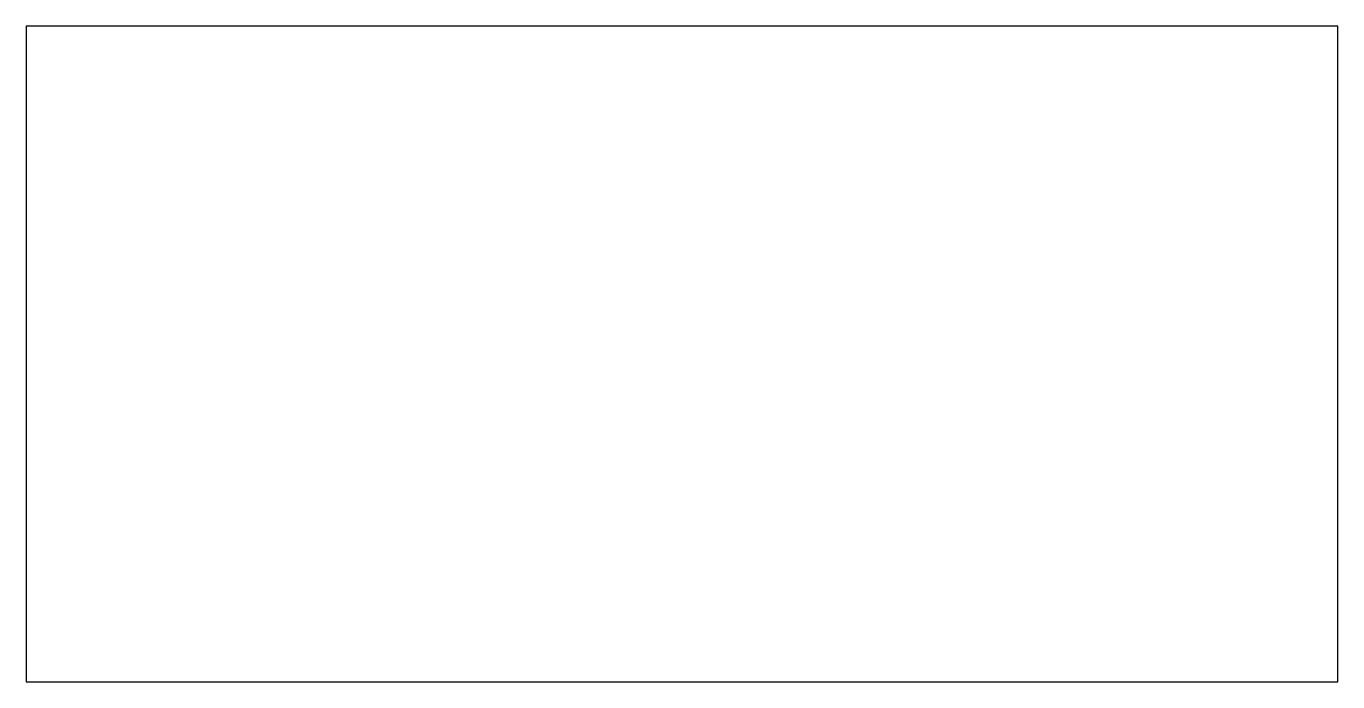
# Model space of a CAD drawing. Header units: millimetres. Extents: x -22 to 22, y -11 to 11.
import ezdxf

# ---------------------------------------------------------------- set-up
doc = ezdxf.new("R2010")
doc.units = ezdxf.units.MM
doc.layers.add('CUT', color=7, linetype='Continuous')

msp = doc.modelspace()

# ---------------------------------------------------------------- linework, layer by layer
at = {"layer": 'CUT'}
for p, q in [((-22, 11), (-22, -11)), ((22, 11), (-22, 11)), ((22, -11), (22, 11)), ((-22, -11), (22, -11))]:
    msp.add_line(p, q, dxfattribs=at)

doc.saveas('drawing.dxf')
